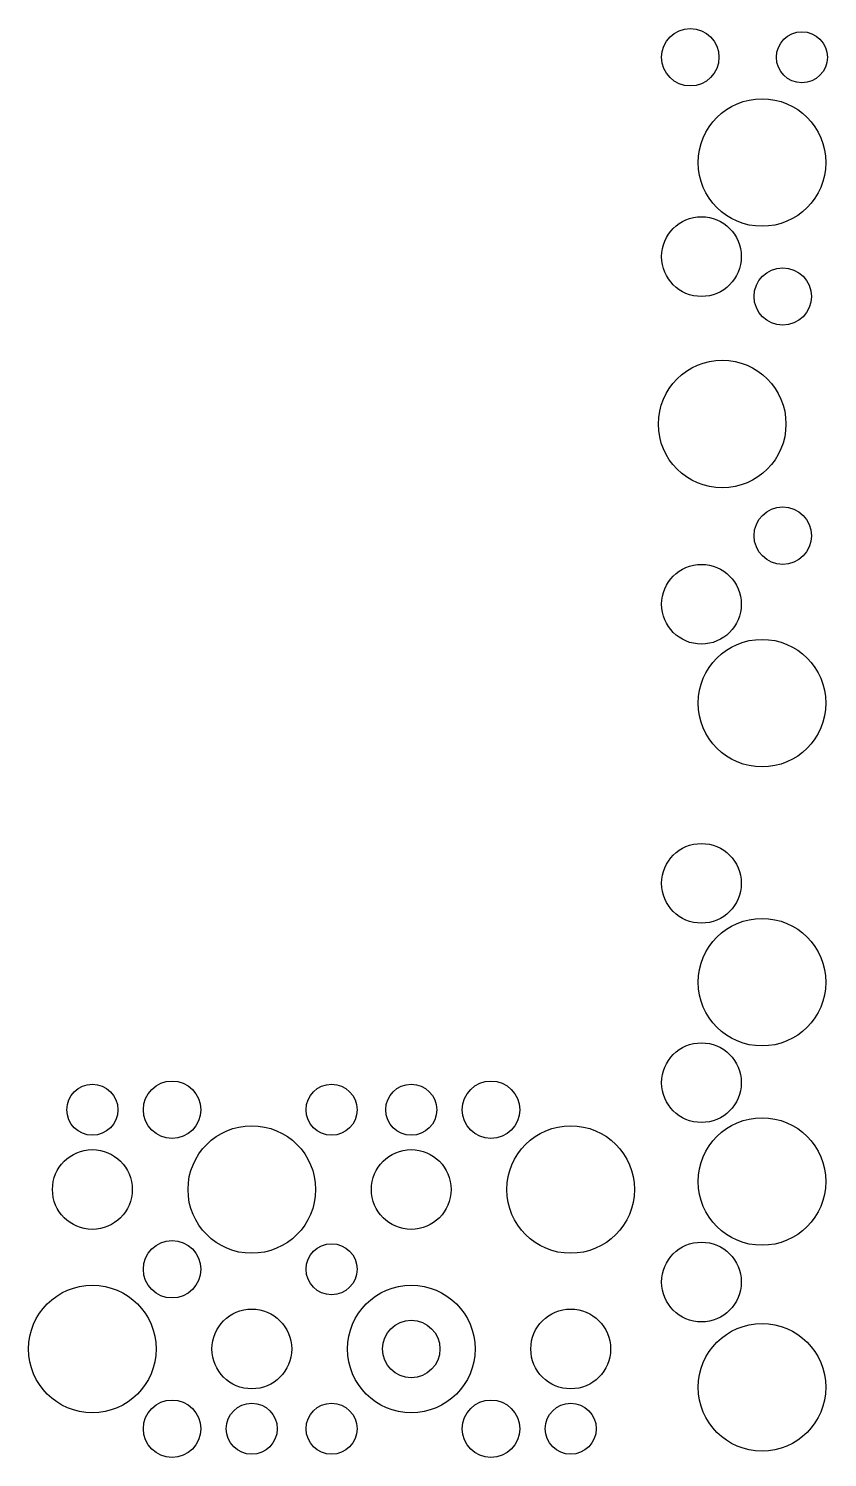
# Model space of a CAD drawing. Extents: x -691 to 691, y -448 to 448.
# Drawn here: x 190 to 691, y -448 to 448 of the extents above.
import ezdxf

# ---------------------------------------------------------------- set-up
doc = ezdxf.new("R2010")
doc.units = 0

msp = doc.modelspace()

# ---------------------------------------------------------------- linework, layer by layer
for centre, radius in [((605, 430), 18), ((675, 430), 16), ((650, 364), 40), ((612, 305), 25), ((663, 280), 18), ((625, 200), 40), ((663, 130), 18), ((612, 87), 25), ((650, 25), 40), ((612, -88), 25), ((650, -150), 40), ((612, -213), 25), ((230, -230), 16), ((280, -230), 18), ((380, -230), 16), ((430, -230), 16), ((480, -230), 18), ((330, -280), 40), ((530, -280), 40), ((650, -275), 40), ((230, -280), 25), ((430, -280), 25), ((280, -330), 18), ((612, -338), 25), ((380, -330), 16), ((230, -380), 40), ((430, -380), 40), ((330, -380), 25), ((530, -380), 25), ((430, -380), 18), ((650, -404), 40), ((280, -430), 18), ((480, -430), 18), ((330, -430), 16), ((380, -430), 16), ((530, -430), 16)]:
    msp.add_circle(centre, radius)

doc.saveas('drawing.dxf')
